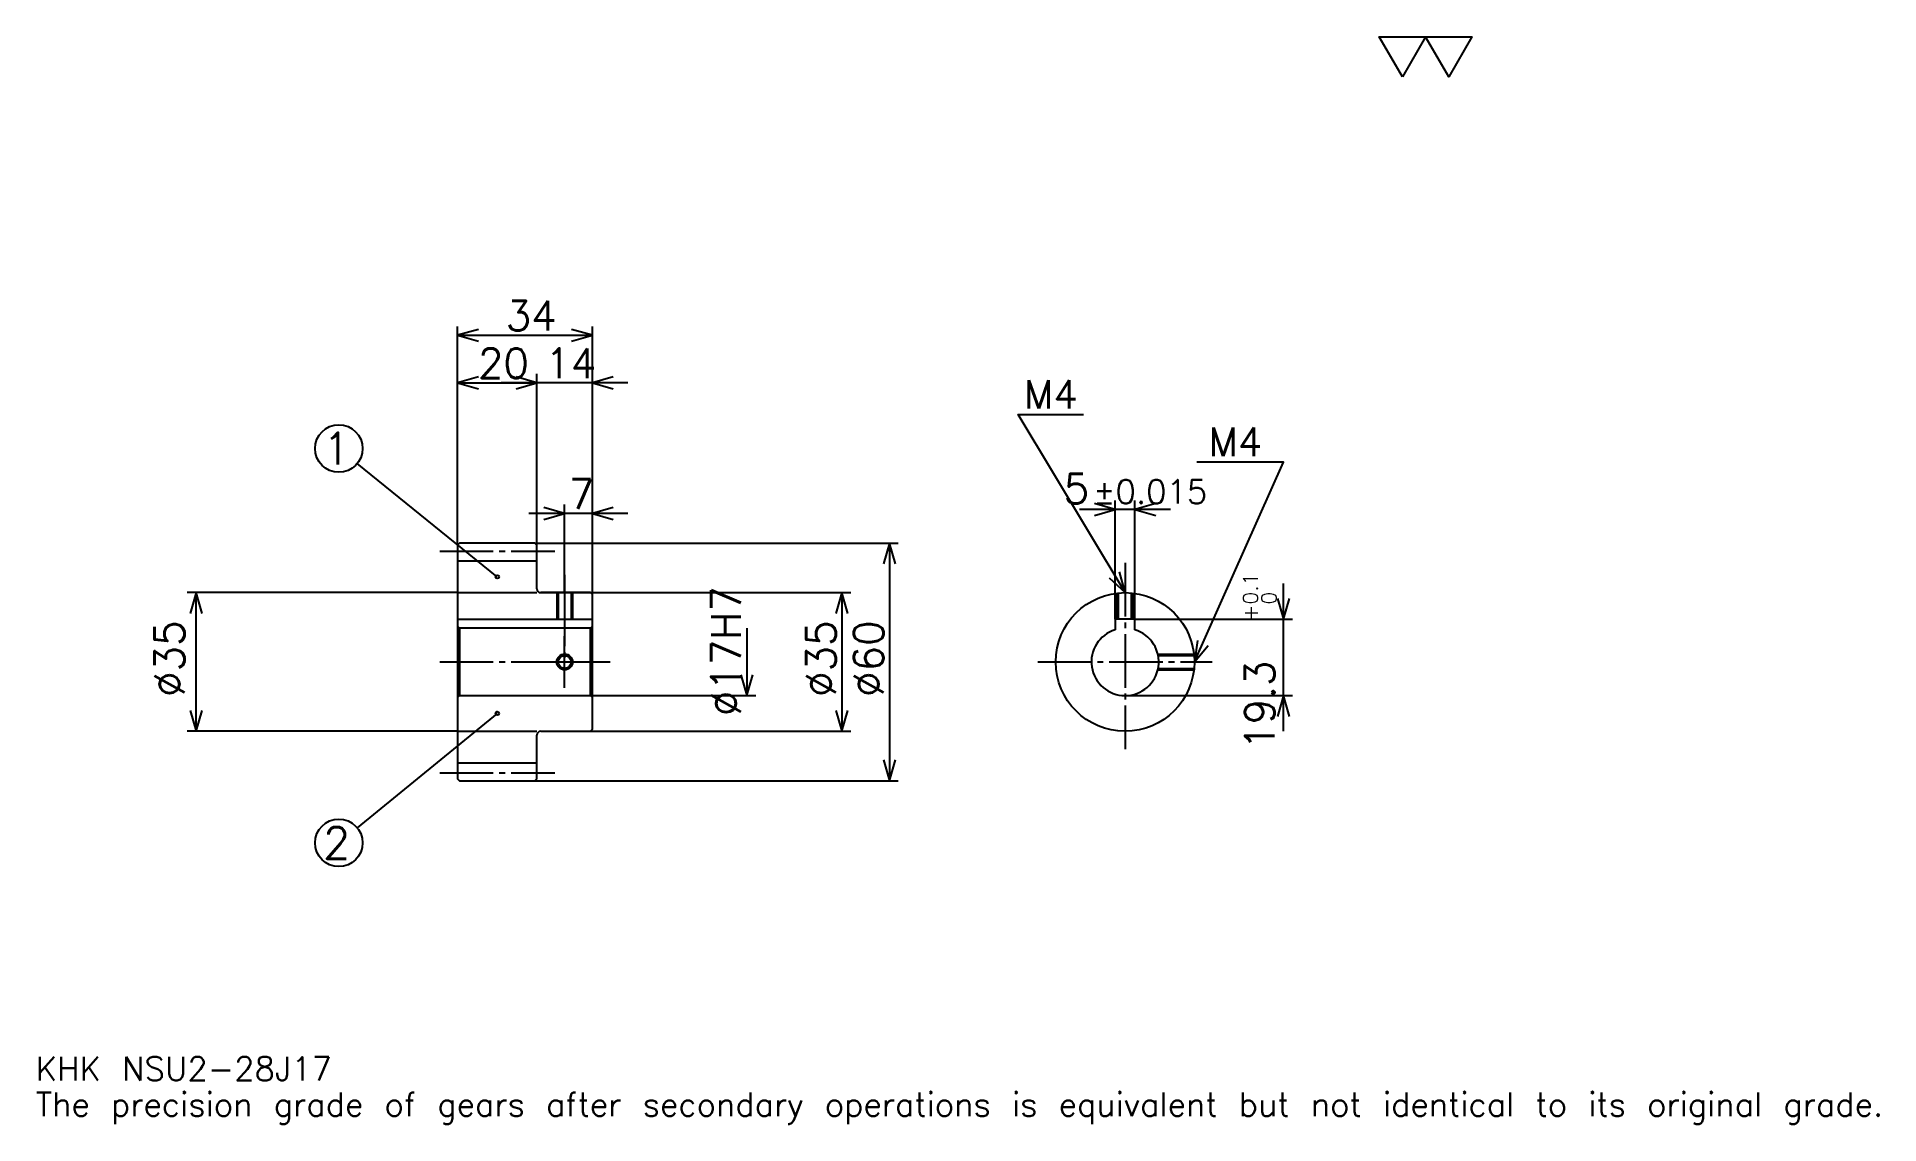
# Model space of a CAD drawing. Extents: x 15 to 480, y 6 to 280.
import ezdxf

# ---------------------------------------------------------------- set-up
doc = ezdxf.new("R2010")
doc.units = 0
doc.linetypes.add('DASHDOT', pattern=[18, 13.5, -1.5, 1.5, -1.5])
doc.layers.get('0').update_dxf_attribs({"linetype": 'CONTINUOUS'})
doc.layers.add('DASHDOT', color=6, linetype='DASHDOT')
doc.styles.add('KANJI', font='TXT', dxfattribs={"bigfont": 'BIGFONT'})

msp = doc.modelspace()

# ---------------------------------------------------------------- linework, layer by layer
at = {"color": 5}
for p, q in [((121.5, 152.25), (121.5, 207)), ((121.5, 204.75), (155.5, 204.75)), ((155.5, 152.25), (155.5, 207)), ((121.5, 192.75), (141.5, 192.75)), ((164.5, 192.75), (132.5, 192.75)), ((141.5, 152.25), (141.5, 195)), ((131.5, 143.75), (96.162384, 172.373474)), ((287.5, 133.050003), (287.5, 163)), ((292.5, 133.050003), (292.5, 163)), ((164.5, 159.75), (139.5, 159.75)), ((148.5, 152.25), (148.5, 162)), ((301.5, 160.75), (278.5, 160.75)), ((121.5, 151.75), (121.5, 152.25)), ((141, 152.25), (155.5, 152.25)), ((141.5, 151.75), (141.5, 152.25)), ((148.5, 139.75), (148.5, 152.25)), ((148.5, 139.75), (148.5, 152.25)), ((155.5, 152.25), (232.75, 152.25)), ((155.5, 139.25), (155.5, 152.25)), ((230.5, 152.25), (230.5, 92.25)), ((121.5, 139.75), (53.25, 139.75)), ((55.5, 104.75), (55.5, 139.75)), ((142.5, 139.75), (155.5, 139.75)), ((155.5, 139.75), (220.75, 139.75)), ((218.5, 139.75), (218.5, 104.75)), ((330, 104.75), (330, 142.050003)), ((194.5, 130.75), (194.5, 113.75)), ((292.5, 133.050003), (332.25, 133.050003)), ((155.5, 113.75), (196.75, 113.75)), ((290, 113.75), (332.25, 113.75)), ((131.5, 109.25), (96.145294, 80.347527)), ((121.5, 104.75), (53.25, 104.75)), ((142.5, 104.75), (155.5, 104.75)), ((155.5, 104.75), (220.75, 104.75)), ((141, 92.25), (155.5, 92.25)), ((155.5, 92.25), (232.75, 92.25))]:
    msp.add_line(p, q, dxfattribs=at)
at = {"color": 4}
for p, q in [((121.5, 147.75), (141.5, 147.75)), ((121.5, 139.75), (141.5, 139.75)), ((121.5, 133.050003), (155.5, 133.050003)), ((122, 130.75), (122, 113.75)), ((155, 130.75), (155.5, 131.25)), ((155, 113.75), (155.5, 113.25)), ((121.5, 104.75), (141.5, 104.75)), ((121.5, 96.75), (141.5, 96.75))]:
    msp.add_line(p, q, dxfattribs=at)
at = {"color": 7}
msp.add_lwpolyline([(360, 270), (354.149994, 280.140015), (377.549988, 280.140015), (371.700012, 270), (365.850006, 280.140015), (360, 270)], dxfattribs=at)
at = {"color": 5}
for points in [[(126.75, 206.25), (121.5, 204.75), (126.75, 203.25)], [(150.25, 203.25), (155.5, 204.75), (150.25, 206.25)], [(126.75, 194.25), (121.5, 192.75), (126.75, 191.25)], [(136.25, 191.25), (141.5, 192.75), (136.25, 194.25)], [(136.25, 191.25), (141.5, 192.75), (136.25, 194.25)], [(160.75, 194.25), (155.5, 192.75), (160.75, 191.25)], [(290, 139.75), (263, 184.75), (279.5, 184.75)], [(307.5, 122.25), (330, 172.75), (308.100006, 172.75)], [(143.25, 158.25), (148.5, 159.75), (143.25, 161.25)], [(160.75, 161.25), (155.5, 159.75), (160.75, 158.25)], [(282.25, 159.25), (287.5, 160.75), (282.25, 162.25)], [(297.75, 162.25), (292.5, 160.75), (297.75, 159.25)], [(232, 147), (230.5, 152.25), (229, 147)], [(286.012665, 143.480103), (290, 139.75), (288.585144, 145.02359)], [(57, 134.5), (55.5, 139.75), (54, 134.5)], [(220, 134.5), (218.5, 139.75), (217, 134.5)], [(328.5, 138.300003), (330, 133.050003), (331.5, 138.300003)], [(308.266479, 127.656013), (307.5, 122.25), (311.006775, 126.435081)], [(193, 119), (194.5, 113.75), (196, 119)], [(331.5, 108.5), (330, 113.75), (328.5, 108.5)], [(54, 110), (55.5, 104.75), (57, 110)], [(217, 110), (218.5, 104.75), (220, 110)], [(229, 97.5), (230.5, 92.25), (232, 97.5)]]:
    msp.add_lwpolyline(points, dxfattribs=at)
at = {"color": 4}
for points in [[(141.5, 140.75), (141.5, 151.75), (141, 152.25), (122, 152.25), (121.5, 151.75), (121.5, 113.25)], [(142.5, 104.75), (155, 104.75), (155.5, 105.25), (155.5, 139.25), (155, 139.75), (142.5, 139.75)], [(146.5, 139.75), (146.5, 133.050003)], [(146.880005, 139.75), (146.880005, 133.050003)], [(150.119995, 139.75), (150.119995, 133.050003)], [(150.5, 139.75), (150.5, 133.050003)], [(288, 133.050003), (288, 139.635345)], [(288.380005, 133.050003), (288.380005, 139.67485)], [(291.619995, 133.050003), (291.619995, 139.67485)], [(292, 133.050003), (292, 139.635345)], [(121.5, 113.25), (122, 113.75), (155, 113.75), (155, 130.75), (122, 130.75), (121.5, 131.25)], [(292.5, 130.374039), (292.5, 133.050003), (287.5, 133.050003), (287.5, 130.374039)], [(298.261353, 124.25), (307.385345, 124.25)], [(298.344177, 123.870003), (307.424866, 123.870003)], [(298.261353, 120.25), (307.385345, 120.25)], [(298.344177, 120.629997), (307.424866, 120.629997)], [(121.5, 113.25), (121.5, 92.75), (122, 92.25), (141, 92.25), (141.5, 92.75), (141.5, 103.75)]]:
    msp.add_lwpolyline(points, dxfattribs=at)
at = {"color": 5}
for centre, radius in [((91.5, 176.149994), 6), ((131.5, 143.75), 0.45), ((131.5, 109.25), 0.45), ((91.5, 76.550003), 6)]:
    msp.add_circle(centre, radius, dxfattribs=at)
at = {"color": 4}
for centre, radius in [((290, 122.25), 17.5), ((148.5, 122.25), 1.62)]:
    msp.add_circle(centre, radius, dxfattribs=at)
at = {"color": 7}
msp.add_circle((148.5, 122.25), 2, dxfattribs=at)
at = {"color": 4}
for centre, radius, start, end in [((142.5, 140.75), 1, 180, 270), ((290, 122.25), 8.5, 107.10463483, 72.89536517), ((142.5, 103.75), 1, 90, 180)]:
    msp.add_arc(centre, radius, start, end, dxfattribs=at)
at = {"layer": 'DASHDOT', "color": 7}
for p, q in [((117, 150.25), (146, 150.25)), ((290, 147.25), (290, 100.25)), ((148.5, 139.75), (148.5, 122.25)), ((117, 122.25), (160, 122.25)), ((268, 122.25), (312, 122.25)), ((117, 94.25), (146, 94.25))]:
    msp.add_line(p, q, dxfattribs=at)
for points in [[(148.5, 144.25), (148.5, 128.550003)], [(148.5, 115.75), (148.5, 128.75)], [(142, 122.25), (155, 122.25)]]:
    msp.add_lwpolyline(points, dxfattribs=at)

# ---------------------------------------------------------------- texts
at = {"color": 7, "style": 'KANJI'}
for s, height, p in [('34', 7.5, (133.625, 205.949997)), ('20', 7.5, (126.625, 193.949997)), ('14', 7.5, (143.625, 193.949997)), ('M4', 7.2, (264.5, 186.25)), ('M4', 7.2, (311.100006, 174.25)), ('1', 8, (87.5, 172.149994)), ('7', 7.5, (149.5625, 160.949997)), ('5', 7.5, (274.518494, 162.25)), ('%%p0.015', 6, (281.942596, 162.25)), ('2', 8, (87.5, 72.550003)), ('KHK NSU2-28J17', 6, (15, 16.5)), ('The precision grade of gears after secondary operations is equivalent but not identical to its original grade.', 6, (15, 7.5))]:
    msp.add_text(s, height=height, dxfattribs=at).set_placement(p)
for s, height, p in [('%%c17H7', 7.5, (193, 108.5625)), ('0.1', 3.75, (323.549988, 136.747787)), ('+', 3.75, (323.549988, 132.547775)), ('0', 3.75, (328.200012, 136.747787)), ('%%c35', 7.5, (52.5, 113.4375)), ('%%c35', 7.5, (217, 113.4375)), ('%%c60', 7.5, (229, 113.4375)), ('19.3', 7.5, (327.75, 100.084808))]:
    msp.add_text(s, height=height, rotation=90, dxfattribs=at).set_placement(p)

doc.saveas('drawing.dxf')
